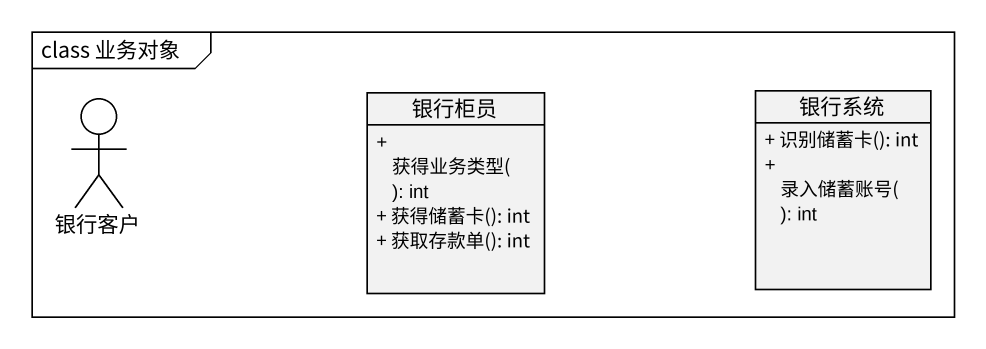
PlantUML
@startuml
mainframe class 业务对象
allowmixing
hide circle
hide empty members
skinparam classAttributeIconSize 0
actor 银行客户
class 银行柜员 {
  + 获得业务类型(): int
  + 获得储蓄卡(): int
  + 获取存款单(): int
}
class 银行系统 {
  + 识别储蓄卡(): int
  + 录入储蓄账号(): int
}
@enduml
